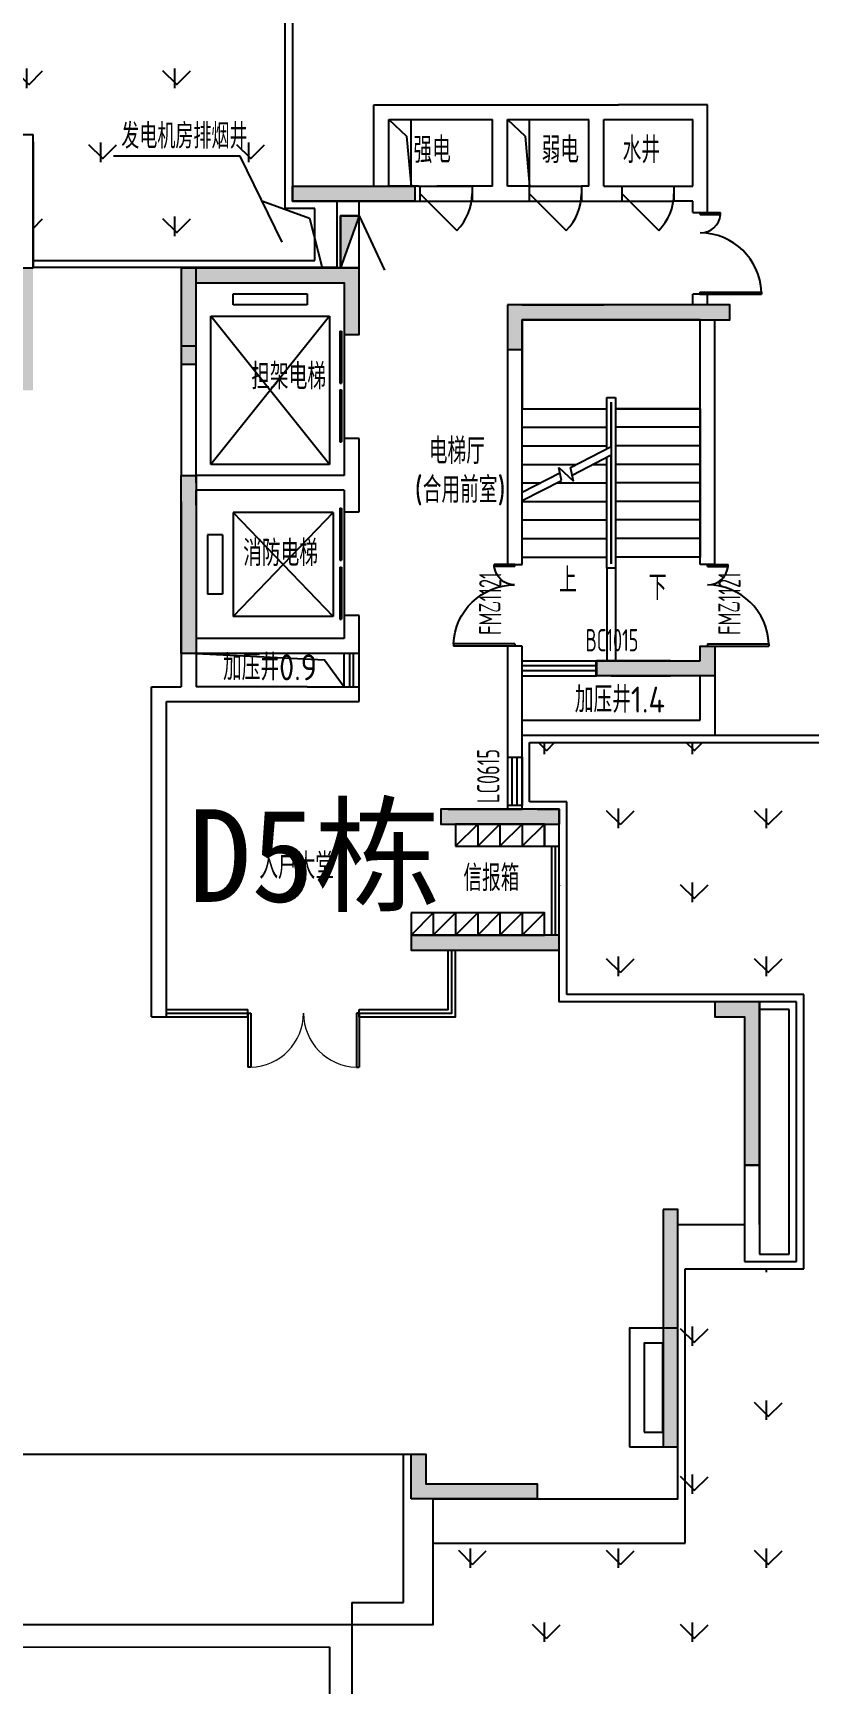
# Model space of a CAD drawing. Header units: millimetres. Extents: x 36720183 to 38160956, y 58934012 to 60388477.
# Drawn here: x 37540142 to 37550612, y 59352294 to 59374557 of the extents above; entities that cross this region are included whole.
import ezdxf

# ---------------------------------------------------------------- set-up
doc = ezdxf.new("R2010")
doc.units = ezdxf.units.MM
doc.header["$LTSCALE"] = 1000
doc.header["$MEASUREMENT"] = 0
doc.linetypes.add('DASH', pattern=[0.35, 0.25, -0.1])
for name, color, linetype in [('@ 绿化', 8, 'Continuous'), ('@YL', 2, 'Continuous'), ('C_Hatch', 41, 'Continuous'), ('C_Wall', 6, 'Continuous'), ('DIM_LEAD', 3, 'Continuous'), ('DIM_SYMB', 3, 'Continuous'), ('EVTR', 2, 'Continuous'), ('PUB_TEXT', 7, 'Continuous'), ('RMJM - P1 - P - 120-1$0$文字说明', 7, 'Continuous'), ('STAIR', 2, 'Continuous'), ('TEXT', 1, 'Continuous'), ('WALL', 4, 'Continuous'), ('WINDOW', 2, 'Continuous'), ('WINDOW_TEXT', 3, 'Continuous'), ('X-A4-4F-PLAN$0$水X-EQU', 1, 'Continuous'), ('X-A4-4F-PLAN$0$洞', 5, 'Continuous'), ('上空', 8, 'Continuous')]:
    doc.layers.add(name, color=color, linetype=linetype)
doc.layers.add('水管井及降板', color=3, linetype='Continuous', plot=False)
doc.styles.add('_TCH_DIM', font='SIMPLEX', dxfattribs={"bigfont": 'GBCBIG'})
doc.styles.add('RMJM - P1 - P - 120-1$0$RMJM_TEXT', font='ARIAL.TTF', dxfattribs={"height": 2.5})
doc.styles.get("Standard").update_dxf_attribs({"font": 'gbenor.shx', "bigfont": 'gbcbig.shx'})
pattern_1 = [(90, (0, 0), (-997.7954749999999, 997.7954750000001), [264.58066, -1731.01015]), (45, (0, 0), (-997.7961550815103, 997.7961550815104), [264.58066, -1146.51615]), (135, (0, 0), (-997.7961550815104, -997.7961550815103), [264.58066, -1146.51615])]

# ---------------------------------------------------------------- blocks, each defined once
blk = doc.blocks.new('X-A4-4F-PLAN$0$A$C331B4B6F')
at = {"layer": 'X-A4-4F-PLAN$0$水X-EQU'}
blk.add_hatch(color=256, dxfattribs=at).paths.add_polyline_path([(-208.3333333283663, -272.191322632134), (258.3333333358169, -438.8591750822961), (-208.3333333283663, -438.8591750822961)])
blk.add_line((-208.3333333283663, -272.1925084143877), (278.6815788820386, -45.37597052007914), dxfattribs=at)
blk.add_lwpolyline([(-208.3333333283663, -272.1925084143877), (-208.3333333283663, -438.8591750822961), (258.3333333358169, -438.8591750822961), (258.3333333358169, -272.1925084143877)], close=True, dxfattribs=at)
at = {"layer": 'X-A4-4F-PLAN$0$洞'}
blk.add_lwpolyline([(-208.3333333283663, -272.191322632134), (258.3333333358169, -438.8591750822961), (-208.3333333283663, -438.8591750822961)], close=True, dxfattribs=at)
blk.add_lwpolyline([(-208.3318923041224, -272.1918372884393), (258.3333333358169, -438.8591750822961)], dxfattribs=at)
blk = doc.blocks.new('$DorLib2D$00000114')
at = {"color": 0}
blk.add_line((0.4999999999999964, 3.552713678800501e-15), (-0.2071067811864751, 0.7071067811864857), dxfattribs=at)
blk.add_arc((0.5000000000013856, -1.154631945610163e-12), 1.000000000001696, 135, 180, dxfattribs=at)
blk = doc.blocks.new('$DorLib2D$00000002')
for p, q in [((-0.5, -5.684341886080802e-17), (-0.5000000000000007, 0.4875)), ((-0.4750000000000007, 0.4875), (-0.5000000000000007, 0.4875)), ((-0.475, -2.842170943040401e-17), (-0.4750000000000007, 0.4875)), ((0.475, -2.842170943040401e-17), (0.4750000000000007, 0.4875)), ((0.4750000000000007, 0.4875), (0.5000000000000007, 0.4875)), ((0.5, -5.684341886080802e-17), (0.5000000000000007, 0.4875)), ((-0.5, -5.684341886080802e-17), (-0.475, -2.842170943040401e-17)), ((0.5, -5.684341886080802e-17), (0.475, -2.842170943040401e-17))]:
    blk.add_line(p, q)
at = {"lineweight": 13}
for centre, start, end in [((-0.4875, -4.263256414560601e-17), 0, 88.53071641864632), ((0.4875, -4.263256414560601e-17), 91.4692835813537, 180)]:
    blk.add_arc(centre, 0.4875, start, end, dxfattribs=at)
blk = doc.blocks.new('$DorLib2D$00000225')
at = {"color": 0}
for p, q in [((0.4750000000000032, -0.001447885298549778), (0.4750000000000032, 0.7521225008925327)), ((0.4750000000000032, 0.7521225008925327), (0.5000000000000036, 0.7521225008925363)), ((0.5000000000000036, -0.001447885298549778), (0.5000000000000036, 0.7521225008925363)), ((-0.4999999999999982, -3.552713678800501e-15), (-0.5, 0.252035990386009)), ((-0.4750000000000014, 0.252035990386009), (-0.5, 0.252035990386009)), ((-0.4749999999999996, -3.552713678800501e-15), (-0.4750000000000014, 0.252035990386009)), ((-0.4749999999999996, -3.552713678800501e-15), (-0.4999999999999947, -3.552713678800501e-15)), ((0.4750000000000032, -0.001447885298549778), (0.4999999999999929, -0.001447885298549778))]:
    blk.add_line(p, q, dxfattribs=at)
for centre, radius, start, end in [((0.5046168020419071, -0.001920809357812914), 0.7546247204382253, 92.24926861260724, 179.7237749158362), ((-0.5007908120542499, 0.002572563917482285), 0.2507930763238999, 359.7898704778746, 84.09743784757413)]:
    blk.add_arc(centre, radius, start, end, dxfattribs=at)
blk = doc.blocks.new('2014-1-1-G-D7')
at = {"layer": 'C_Hatch'}
h = blk.add_hatch(color=256, dxfattribs=at)
h.paths.add_polyline_path([(4045726.775314674, -849236.5453957082), (4045726.775314674, -849036.5453957082), (4045926.775314674, -849036.5453957082), (4045926.775314674, -849436.5453957082), (4044326.775410041, -849436.5453957082), (4044326.775410041, -849236.5453957082)])
h.paths.add_polyline_path([(4040226.775314674, -842836.5453955802), (4041876.775314332, -842836.5453955802), (4041876.775314332, -843036.5453956181), (4040226.775314674, -843036.5453956181)])
h.paths.add_polyline_path([(4027226.775313929, -851436.5450143769), (4027226.775313929, -851236.5450143769), (4026826.775313929, -851236.5450143769), (4026826.775313929, -848336.6300821259), (4026626.775313929, -848336.6300821259), (4026626.775313929, -851436.5450143769)])
h.paths.add_polyline_path([(4038926.816513032, -845236.5454106549), (4038926.775314488, -844136.5453958466), (4040926.775314488, -844136.5453958466), (4040926.775314488, -844836.5452051117), (4041126.775314488, -844836.5452051117), (4041126.775314488, -844136.5453958466), (4041126.775314488, -843936.5453958466), (4040926.775314488, -843936.5453958466), (4038726.775314488, -843936.5453958466), (4038726.816513032, -845236.5454106549)])
h.paths.add_polyline_path([(4036726.692917027, -843936.5453956913), (4036126.692917027, -843936.5453956913), (4036126.692917027, -844136.5453956913), (4036526.692917027, -844136.5453956913), (4036526.692917027, -845586.4553689911), (4036726.692917027, -845586.4553689911)])
h.paths.add_polyline_path([(4041826.775314488, -860536.5453958466), (4041826.775314488, -859936.5446329071), (4042026.775314488, -859936.5446329071), (4042026.775314488, -860336.5453958466), (4043526.775325663, -860336.5453958473), (4043526.775325663, -860536.5453958473)])
h.paths.add_polyline_path([(4045926.775314488, -853836.5446329071), (4045926.775314488, -854036.5446329071), (4046326.775314488, -854036.5446329071), (4046326.775314488, -856036.545395892), (4046526.775314488, -856036.545395892), (4046526.775314488, -853836.5446329071)])
h.paths.add_polyline_path([(4038926.775314488, -846736.5452051117), (4038926.775314488, -849136.5451097443), (4038726.775314488, -849136.5451097443), (4038726.775314488, -846736.5452051117)])
h.paths.add_polyline_path([(4058026.775314488, -842836.5453958466), (4057426.775314488, -842836.5453958466), (4057426.775314488, -843036.5453958466), (4057826.775314488, -843036.5453958466), (4057826.775314488, -844486.5452051117), (4058026.775314488, -844486.5452051117)])
h.paths.add_polyline_path([(4051826.74135874, -834736.5453953313), (4051826.775314488, -837536.5453957535), (4052026.775314488, -837536.5453957535), (4052026.74135874, -834736.5453953313)])
h.paths.add_polyline_path([(4050826.775313876, -834036.5453960196), (4049126.77531449, -834036.5453957535), (4049126.77531449, -834236.5453957535), (4050826.775313876, -834236.5453960196)])
h.paths.add_polyline_path([(4053126.775314033, -840236.5453918054), (4052726.775314033, -840236.5453918054), (4052726.775314033, -840436.5453918054), (4053326.775314033, -840436.5453918054), (4053326.775298955, -837336.5453955666), (4053126.775298955, -837336.5453955666)])
h.paths.add_polyline_path([(4029126.692917027, -842386.6300821259), (4029126.775314533, -844136.5453956915), (4029326.775314533, -844136.5453956915), (4029326.692917027, -842386.6300821259)])
h.paths.add_polyline_path([(4025826.692917027, -842386.6300821259), (4025226.692917027, -842386.6300821259), (4025226.692917027, -844036.6300821259), (4025426.692917027, -844036.6300821259), (4025426.692917027, -842586.6300821259), (4025826.692917027, -842586.6300821259)])
h.paths.add_polyline_path([(4039826.775314488, -834736.545395566), (4039826.775314488, -837536.5453958466), (4040026.775314488, -837536.5453958466), (4040026.775314488, -834736.545395566)])
h.paths.add_polyline_path([(4038726.775314488, -837836.5453955667), (4038526.775314488, -837836.5453955667), (4038526.775314488, -840236.5453958466), (4039126.775314488, -840236.5453958466), (4039126.775314488, -840036.5453958466), (4038726.775314488, -840036.5453958466)])
h.paths.add_polyline_path([(4032226.775314115, -843936.5453956913), (4032226.775314115, -845586.4553689911), (4032426.775314115, -845586.4553689911), (4032426.775314115, -843936.5453956913)])
h.paths.add_polyline_path([(4025226.692917027, -846786.6301298096), (4025226.692917027, -848536.6300821259), (4025426.692917027, -848536.6300821259), (4025426.692917027, -846786.6301298096)])
h.paths.add_polyline_path([(4042926.775314485, -834036.5453958466), (4041226.775314301, -834036.5453958466), (4041226.775314301, -834236.5453958466), (4042926.775314485, -834236.5453958466)])
h.paths.add_polyline_path([(4043826.775314488, -851236.5450143769), (4042226.775314488, -851236.5450143769), (4042226.775314488, -851436.5450143769), (4043826.775314488, -851436.5450143769)])
h.paths.add_polyline_path([(4034626.778366245, -851236.5450143769), (4032126.778366245, -851236.5450143769), (4032126.778366245, -851436.5450143769), (4034626.778366245, -851436.5450143769)])
h.paths.add_polyline_path([(4043126.775314488, -844436.5452051117), (4043126.775314488, -845036.5452051117), (4043326.775314488, -845036.5452051117), (4043326.775314488, -844636.5452051117), (4046126.775314488, -844636.5452051117), (4046126.775314488, -844436.5452051117)])
h.paths.add_polyline_path([(4045926.775314488, -837536.5453916183), (4045926.775314488, -840436.5453916183), (4046126.775314488, -840436.5453916183), (4046126.775314488, -837536.5453916183)])
h.paths.add_polyline_path([(4031426.778366245, -856636.5446329071), (4031426.775406965, -859836.5453958473), (4031626.775406965, -859836.5453958473), (4031626.778366245, -856636.5446329071)])
h.paths.add_polyline_path([(4030526.778366245, -854036.5446329071), (4030926.77226273, -854036.5446329071), (4030926.77226273, -853836.5446329071), (4030326.778366245, -853836.5446329071), (4030326.778366245, -856036.545395892), (4030526.778366245, -856036.545395892)])
h.paths.add_polyline_path([(4035026.778366245, -852936.5450143769), (4033026.778366245, -852936.5450143769), (4033026.778366245, -853136.5450143769), (4035026.778366245, -853136.5450143769)])
h.paths.add_polyline_path([(4043826.775314488, -852936.5450143769), (4041826.775314488, -852936.5450143769), (4041826.775314488, -853136.5450143769), (4043826.775314488, -853136.5450143769)])
h.paths.add_polyline_path([(4045226.775314488, -856636.5446329071), (4045226.775314488, -859836.5453958473), (4045426.775314488, -859836.5453958473), (4045426.775314488, -856636.5446329071)])
h.paths.add_polyline_path([(4048126.775314488, -848686.5450143769), (4047926.775314488, -848686.5450143769), (4047926.775314488, -850336.5450143769), (4048526.775314488, -850336.5450143769), (4048526.775314488, -850136.5450143769), (4048126.775314488, -850136.5450143769)])
h.paths.add_polyline_path([(4055326.775314488, -850136.5450143769), (4055326.775314488, -851886.5450143769), (4055526.775314488, -851886.5450143769), (4055526.775314488, -850136.5450143769)])
h.paths.add_polyline_path([(4059426.775314488, -845736.5452051117), (4059426.775314488, -847486.5451037838), (4059626.775314488, -847486.5451037838), (4059626.775314488, -845736.5452051117)])
h.paths.add_polyline_path([(4059426.775314488, -851686.5450143769), (4059026.775314488, -851686.5450143769), (4059026.775314488, -851886.5450143769), (4059626.775314488, -851886.5450143769), (4059626.775314488, -850236.5450143769), (4059426.775314488, -850236.5450143769)])
h.paths.add_polyline_path([(4052226.647140659, -842836.5549325898), (4052226.647140659, -844436.5549325898), (4052426.647140659, -844436.5549325898), (4052426.647140659, -843036.5549325898), (4053076.775314115, -843036.5453930731), (4053076.775314115, -842836.5453930731)])
h.paths.add_polyline_path([(4035026.775314488, -860536.5453958466), (4033326.775326222, -860536.5453958473), (4033326.775326222, -860336.5453958473), (4034826.775314488, -860336.5453958466), (4034826.775314488, -859936.5446329071), (4035026.775314488, -859936.5446329071)])
at = {"layer": 'C_Wall'}
for points in [[(4040226.775314674, -842836.5453955802), (4041876.775314332, -842836.5453955802), (4041876.775314332, -843036.5453956181), (4040226.775314674, -843036.5453956181)], [(4043126.775314488, -844436.5452051117), (4043126.775314488, -845036.5452051117), (4043326.775314488, -845036.5452051117), (4043326.775314488, -844636.5452051117), (4046126.775314488, -844636.5452051117), (4046126.775314488, -844436.5452051117)], [(4045726.775314674, -849236.5453957082), (4045726.775314674, -849036.5453957082), (4045926.775314674, -849036.5453957082), (4045926.775314674, -849436.5453957082), (4044326.775410041, -849436.5453957082), (4044326.775410041, -849236.5453957082)], [(4043826.775314488, -851236.5450143769), (4042226.775314488, -851236.5450143769), (4042226.775314488, -851436.5450143769), (4043826.775314488, -851436.5450143769)], [(4043826.775314488, -852936.5450143769), (4041826.775314488, -852936.5450143769), (4041826.775314488, -853136.5450143769), (4043826.775314488, -853136.5450143769)], [(4045226.775314488, -856636.5446329071), (4045226.775314488, -859836.5453958473), (4045426.775314488, -859836.5453958473), (4045426.775314488, -856636.5446329071)]]:
    blk.add_lwpolyline(points, close=True, dxfattribs=at)
for points in [[(4038926.816513032, -845236.5454106549), (4038926.775314488, -844136.5453958466), (4040926.775314488, -844136.5453958466), (4040926.775314488, -844836.5452051117), (4041126.775314488, -844836.5452051117), (4041126.775314488, -844136.5453958466), (4041126.775314488, -843936.5453958466), (4040926.775314488, -843936.5453958466), (4040926.775314488, -843936.5453958466), (4038726.775314488, -843936.5453958466), (4038726.816513032, -845236.5454106549), (4038926.816513032, -845236.5454106549)], [(4038926.775314488, -846736.5452051117), (4038926.775314488, -849136.5451097443), (4038726.775314488, -849136.5451097443), (4038726.775314488, -846736.5452051117), (4038926.775314488, -846736.5452051117)], [(4045926.775314488, -853836.5446329071), (4045926.775314488, -854036.5446329071), (4046326.775314488, -854036.5446329071), (4046326.775314488, -856036.545395892), (4046526.775314488, -856036.545395892), (4046526.775314488, -853836.5446329071), (4045926.775314488, -853836.5446329071)], [(4041826.775314488, -860536.5453958466), (4041826.775314488, -859936.5446329071), (4042026.775314488, -859936.5446329071), (4042026.775314488, -860336.5453958466), (4043526.775325663, -860336.5453958473), (4043526.775325663, -860536.5453958473), (4041826.775314488, -860536.5453958466)]]:
    blk.add_lwpolyline(points, dxfattribs=at)
blk = doc.blocks.new('$TCHSYS$WIN2D')
for p, q in [((-0.5, 0.5), (0.5, 0.5)), ((0.5, 0.1666666666666666), (-0.5, 0.1666666666666666)), ((0.5, -0.1666666666666667), (-0.5, -0.1666666666666667)), ((-0.4999999999999999, -0.5), (0.5, -0.5))]:
    blk.add_line(p, q)
blk = doc.blocks.new('$DORLIB2D$00000127')
at = {"color": 0, "linetype": 'Continuous'}
for p, q in [((-0.03333333333284827, 0.79489831543669), (-0.5333333333328483, 0.79489831543669)), ((-0.5333333333328483, 0.79489831543669), (-0.5333333333328483, 0.6904056441872441)), ((-0.03333333333284827, 0.6904056441872441), (-0.5333333333328483, 0.6904056441872441)), ((-0.03333333333284827, 0.79489831543669), (-0.03333333333284827, 0.6904056441872441)), ((0.03333333333284827, 0.79489831543669), (0.03333333333284827, 0.6904056441872441)), ((0.5333333333328483, 0.79489831543669), (0.03333333333284827, 0.79489831543669)), ((0.5333333333328483, 0.6904056441872441), (0.03333333333284827, 0.6904056441872441)), ((0.5333333333328483, 0.79489831543669), (0.5333333333328483, 0.6904056441872441)), ((0.5, 0.4999999999999787), (-0.5, 0.4999999999999787))]:
    blk.add_line(p, q, dxfattribs=at)
blk = doc.blocks.new('D5D6scpm')
at = {"color": 6}
for p, q in [((316651.0641247258, -185211.1589919776), (316351.0641250387, -185511.1589919776)), ((316351.0641250387, -185211.1589919776), (316351.0641250387, -185511.1589919776)), ((316951.0641250685, -185211.1589919776), (316651.0641250387, -185511.1589919776)), ((316651.0641247258, -185211.1589919776), (316651.0641250387, -185511.1589919776)), ((317251.0641250685, -185211.1589919776), (316951.0641250685, -185511.1589919776)), ((316951.0641250685, -185211.1589919776), (316951.0641250685, -185511.1589919776)), ((317551.0641243979, -185211.1589919776), (317251.0641250685, -185511.1589919776)), ((317251.0641250685, -185211.1589919776), (317251.0641250685, -185511.1589919776)), ((316051.0641253665, -186411.1586099342), (315751.0641256794, -186711.1586099342)), ((315751.0641256794, -186411.1586099342), (315751.0641256794, -186711.1586099342)), ((316351.0641250387, -186411.1586099342), (316051.0641253665, -186711.1586099342)), ((316051.0641253665, -186411.1586099342), (316051.0641253665, -186711.1586099342)), ((316651.0641247258, -186411.1586099342), (316351.0641250387, -186711.1586099342)), ((316351.0641250387, -186411.1586099342), (316351.0641250387, -186711.1586099342)), ((316951.0641250685, -186411.1586099342), (316651.0641250387, -186711.1586099342)), ((316651.0641247258, -186411.1586099342), (316651.0641250387, -186711.1586099342)), ((317251.0641250685, -186411.1586099342), (316951.0641250685, -186711.1586099342)), ((316951.0641250685, -186411.1586099342), (316951.0641250685, -186711.1586099342)), ((317551.0641243979, -186411.1586099342), (317251.0641250685, -186711.1586099342)), ((317251.0641250685, -186411.1586099342), (317251.0641250685, -186711.1586099342))]:
    blk.add_line(p, q, dxfattribs=at)
for points in [[(312450.9817273393, -174008.1776532605), (314150.9817275181, -174008.1776532605), (314150.9817275181, -176811.1589912251), (314751.0641240478, -176811.1589912176), (314751.0641240552, -177708.1776532605), (310650.9817273393, -177708.1776532605)], [(320451.0641244128, -187611.1582287028), (320451.0641244128, -190611.158991456), (320451.0641244128, -187611.1582287028), (317751.064124234, -187611.1582287028), (317751.0641246065, -185011.1586101726), (317251.064124234, -185011.1589913145), (317251.0641244277, -184011.1589915082), (318251.0641244277, -184011.1589915082), (318251.0641244277, -184011.1589915082), (318451.0642197505, -184011.1589915007), (318451.0642197505, -184011.1589915007), (321851.0641240552, -184011.1589915007), (321851.0641240403, -186011.1589887589), (326351.0641246065, -186011.1589887589), (326351.0641246065, -184614.1403271258)], [(317551.0641250834, -185511.1589919776), (317551.0641243979, -185211.1589919776), (316351.0641250387, -185211.1589919776)], [(316351.0641250387, -185511.1589919776), (317551.0641250834, -185511.1589919776)], [(317551.0641250834, -186711.1586099342), (317551.0641243979, -186411.1586099342), (315751.0641256794, -186411.1586099342)], [(315751.0641256794, -186711.1586099342), (317551.0641250834, -186711.1586099342)], [(307051.2289208397, -194311.1589915082), (308651.0828001723, -194311.1589916497), (308650.9779918864, -196008.1774625331), (316050.9779929519, -196008.1774625331), (316051.0415425822, -194311.1589898169), (319351.0641247854, -194311.1589913592), (319351.0641246065, -190611.158991456), (320250.9817271456, -190611.158991456)]]:
    blk.add_lwpolyline(points, dxfattribs=at)
at = {"layer": 'DIM_LEAD', "color": 6}
for p, q in [((313446.9955097213, -176207.3721101359), (311737.5342467427, -176207.3721101359)), ((314012.9914960489, -177363.0853705779), (313446.9955097213, -176207.3721101359))]:
    blk.add_line(p, q, dxfattribs=at)
at = {"layer": 'DIM_SYMB', "color": 6}
for points in [[(319051.064124234, -181736.158991456, 0, 0, 0), (319051.064124234, -179011.1589915901, 0, 0, 0), (317851.0641240552, -179011.1589915901, 0, 0, 0), (317851.0641240552, -180061.1589914039, 80.00000000000001, 0, 0), (317851.0641240552, -180361.158991456, 0, 0, 0)], [(317851.0641240552, -181736.158991456, 0, 0, 0), (317851.0641240552, -180911.1589915007, 80.00000000000001, 0, 0), (317851.0641240552, -180611.158991456, 0, 0, 0)]]:
    blk.add_lwpolyline(points, format="xyseb", dxfattribs=at)
at = {"layer": 'EVTR', "color": 6}
for p, q in [((313351.0641248003, -178211.158991456), (313351.0641248003, -178061.1589915454)), ((313351.0641248003, -178061.1589915454), (314351.0641248003, -178061.1589915454)), ((314351.0641248003, -178061.1589915454), (314351.0641248003, -178211.158991456)), ((314351.0641248003, -178211.158991456), (313351.0641248003, -178211.158991456)), ((313051.0641240552, -180361.1589913592), (313051.0641240552, -178361.1589913592)), ((313051.0641240552, -178361.1589913592), (314651.0641246065, -178361.1589913592)), ((314651.0641246065, -178361.1589913592), (313051.0641240552, -180361.1589913592)), ((314651.0641246065, -180361.1589913592), (313051.0641240552, -178361.1589913592)), ((314651.0641246065, -178361.1589913592), (314651.0641246065, -180361.1589913592)), ((314651.0641246065, -180361.1589913592), (313051.0641240552, -180361.1589913592)), ((313351.0636097714, -181011.1588767171, 9375.00000021349), (313351.0633806661, -182411.1588766202, 9375.00000021349)), ((314701.0636093989, -181011.1590969712, 9375.00000021349), (313351.0633806661, -182411.1588766202, 9375.00000021349)), ((313351.0636097714, -181011.1588767171, 9375.00000021349), (314701.0633812323, -182411.1590968817, 9375.00000021349)), ((314701.0636093989, -181011.1590969712, 9375.00000021349), (313351.0636097714, -181011.1588767171, 9375.00000021349)), ((314701.0635935739, -181011.1590969712, 9375.00000021349), (314701.0633644685, -182411.1590968817, 9375.00000021349)), ((313006.3406058624, -181311.1588204131, 9375.00000021349), (313006.3404754773, -182111.1588204652, 9375.00000021349)), ((313206.3406228051, -181311.1588530093, 9375.00000021349), (313006.3406226262, -181311.1588204131, 9375.00000021349)), ((313206.3406228051, -181311.1588530093, 9375.00000021349), (313206.3404924199, -182111.1588530615, 9375.00000021349)), ((313206.3404924199, -182111.1588530615, 9375.00000021349), (313006.3404922411, -182111.1588204652, 9375.00000021349)), ((314701.0633812323, -182411.1590968817, 9375.00000021349), (313351.0633806661, -182411.1588766202, 9375.00000021349))]:
    blk.add_line(p, q, dxfattribs=at)
at = {"layer": 'STAIR', "color": 6}
for p, q in [((319651.0641248003, -178411.1589915007), (317251.0641244277, -178411.1589915007)), ((317251.0641244277, -178411.1589915007), (317251.0641244277, -179611.158991456)), ((319651.0641248003, -179611.158991456), (319651.0641248003, -178411.1589915007)), ((319651.0641248003, -179611.158988893), (319651.0641248003, -178411.1589889377)), ((317251.0641244277, -180737.8791686967), (317251.0641244277, -179611.158991456)), ((317251.0641244277, -179611.158991456), (318391.064124085, -179611.158991456)), ((317251.0641244277, -179611.158991456), (318391.064124085, -179611.158991456)), ((318391.064124085, -180152.8308959529), (318391.064124085, -179461.1589915454)), ((318391.064124085, -179461.1589915454), (318511.0641242042, -179461.1589915454)), ((318451.0641246065, -180122.0388815179), (318451.0641246065, -179521.158991605)), ((318451.0641246065, -179521.158991605), (318451.0641246065, -179521.158991605)), ((318451.0641246065, -179521.158991605), (318451.0641246065, -180122.0388815179)), ((318451.0641246065, -180122.0388815179), (318451.0641246065, -179611.158991456)), ((318451.0641246065, -179611.158991456), (318451.0641246065, -181611.158991456)), ((318511.0641242042, -179461.1589915454), (318511.0641242042, -181761.1589913592)), ((319651.0641248003, -179611.158991456), (318511.0641242042, -179611.158991456)), ((318511.0641242042, -179611.158991456), (319651.0641248003, -179611.158991456)), ((319651.0641248003, -179611.158991456), (319651.0641248003, -181611.158991456)), ((319651.0641248003, -179611.158988893), (319651.0641248003, -181611.158988893)), ((317251.0641244277, -179861.158991456), (318391.064124085, -179861.158991456)), ((319651.0641248003, -179861.158991456), (318511.0641242042, -179861.158991456)), ((317251.0641244277, -180111.158991456), (318391.064124085, -180111.158991456)), ((319651.0641248003, -180111.158991456), (318511.0641242042, -180111.158991456)), ((317902.3262457028, -180403.65129219), (318451.0641246065, -180122.0388815179)), ((317924.1457468793, -180504.8534516096), (318451.0641246065, -180234.4388142079)), ((318391.064124085, -181761.1589913592), (318391.064124085, -180265.2308286503)), ((318451.0641246065, -181611.158991456), (318451.0641246065, -180234.4388142079)), ((318451.0641246065, -181701.158991538), (318451.0641246065, -180234.4388142079)), ((318451.0641246065, -180234.4388142079), (318451.0641246065, -181701.158991538)), ((317251.0641244277, -180361.158991456), (317985.1249222681, -180361.158991456)), ((317251.0641244277, -180737.8791686967), (317760.227755554, -180476.576271221)), ((317782.0472567305, -180577.7784306407), (317744.4410080984, -180403.3549390584)), ((317744.4410080984, -180403.3549390584), (317941.6886231825, -180586.2199740857)), ((317941.6886231825, -180586.2199740857), (317902.3262457028, -180403.65129219)), ((318204.142616041, -180361.158991456), (318391.064124085, -180361.158991456)), ((319651.0641248003, -180361.158991456), (318511.0641242042, -180361.158991456)), ((317251.0641244277, -180850.2791013941), (317782.0472567305, -180577.7784306407)), ((317251.0641244277, -180611.158991456), (317497.9856329933, -180611.158991456)), ((317717.0033267662, -180611.158991456), (318391.064124085, -180611.158991456)), ((319651.0641248003, -180611.158991456), (318511.0641242042, -180611.158991456)), ((317251.0641244277, -181611.158991456), (317251.0641244277, -180850.2791013941)), ((317251.0641244277, -180861.158991456), (318391.064124085, -180861.158991456)), ((319651.0641248003, -180861.158991456), (318511.0641242042, -180861.158991456)), ((317251.0641244277, -181111.158991456), (318391.064124085, -181111.158991456)), ((319651.0641248003, -181111.158991456), (318511.0641242042, -181111.158991456)), ((317251.0641244277, -181361.158991456), (318391.064124085, -181361.158991456)), ((319651.0641248003, -181361.158991456), (318511.0641242042, -181361.158991456)), ((317251.0641244277, -181611.158991456), (318391.064124085, -181611.158991456)), ((318451.0641246065, -181611.158991456), (318451.0641246065, -181611.158991456)), ((319651.0641248003, -181611.158991456), (318511.0641242042, -181611.158991456)), ((318511.0641242042, -181761.1589913592), (318391.064124085, -181761.1589913592)), ((318451.0641246065, -181701.158991538), (318451.0641246065, -181701.158991538)), ((309750.9817370102, -196008.1774625257), (314950.9894642606, -196008.0434796214))]:
    blk.add_line(p, q, dxfattribs=at)
at = {"layer": 'WALL', "color": 6}
for p, q in [((315251.064124234, -175511.1589913592), (317151.0641248003, -175511.1589913592)), ((315251.064124234, -176611.158991456), (315251.064124234, -175511.1589913592)), ((317151.0641248003, -175511.1589913592), (318551.064124234, -175511.1589913592)), ((319751.0641240552, -175511.1589913592), (318551.064124234, -175511.1589913592)), ((319751.0641240552, -176611.1589914039), (319751.0641240552, -175511.1589913592)), ((315451.064124234, -175711.1589915454), (316851.064124234, -175711.1589915454)), ((315451.064124234, -176611.158991456), (315451.064124234, -175711.1589915454)), ((315751.064124234, -176611.1589914039), (315751.064124234, -175711.1589915454)), ((316851.064124234, -176611.158991456), (316851.064124234, -175711.1589915454)), ((317051.0641244277, -176611.158991456), (317051.0641244277, -175711.1589915454)), ((317051.0641244277, -175711.1589915454), (318151.0641246065, -175711.1589915454)), ((317351.0641244277, -176611.1589914039), (317351.0641244277, -175711.1589915454)), ((318151.0641246065, -176611.158991456), (318151.0641246065, -175711.1589915454)), ((318351.0641248003, -175711.1589915454), (319551.0641240552, -175711.1589915454)), ((318351.0641248003, -176611.1589914039), (318351.0641248003, -175711.1589915454)), ((319551.0641240552, -176611.1589914039), (319551.0641240552, -175711.1589915454)), ((310451.0641145632, -175911.1590064913), (310651.0641145632, -175911.1590064913)), ((310651.0641145632, -177711.158991538), (310651.0641145632, -175911.1590064913)), ((315851.064124234, -176611.158991456), (315451.064124234, -176611.1589914411)), ((315851.064124234, -176611.158991456), (315874.8548156545, -176611.1589913815)), ((315874.8548147306, -176811.1589913815), (315874.8548147306, -176611.1589914337)), ((316851.064124234, -176611.1589914039), (316098.6455055848, -176611.158991456)), ((316574.8548149094, -176611.1589914337), (316574.8548149094, -176811.1589913815)), ((317351.0641244277, -176611.158991456), (317051.0641244277, -176611.158991456)), ((317351.0641244277, -176811.1589914039), (317351.0641244277, -176611.158991456)), ((318151.0641246065, -176611.158991456), (318051.0641236827, -176611.158991456)), ((318051.0641236827, -176611.158991456), (318051.0641236827, -176811.1589914039)), ((318351.0641248003, -176611.1589914039), (318598.6455055848, -176611.1589914039)), ((318598.6455055848, -176811.1589911282), (318598.6455055848, -176611.1589911729)), ((319298.6455057785, -176611.1589914039), (319551.0641240552, -176611.1589914039)), ((319298.6455057785, -176611.1589911729), (319298.6455057785, -176811.1589911282)), ((319751.0641238615, -176965.4777007997), (319751.0641238615, -176611.1589914039)), ((314751.0641240552, -176811.1589914784), (314751.0641240552, -177711.158991456)), ((314751.0641240552, -176811.1589914188), (315874.8548156545, -176811.1589913815)), ((316098.6455055848, -176811.1589914039), (316951.0641248003, -176811.1589913592)), ((316951.0641248003, -176811.1589913592), (317351.0641244277, -176811.1589914039)), ((318051.0641236827, -176811.1589914039), (318151.064124234, -176811.1589914039)), ((318151.064124234, -176811.1589914039), (318598.6455055848, -176811.1589914039)), ((319551.0641238615, -176811.1589914039), (319298.6455067024, -176811.1589914039)), ((319551.0641238615, -176965.4777007997), (319551.0641238615, -176811.1589914039)), ((319551.0641236827, -176965.4777007997), (319751.0641238615, -176965.4777007997)), ((310451.0641145632, -177711.158991538), (310651.0641145632, -177711.158991538)), ((312651.0641246065, -177711.158991456), (314851.0641248003, -177711.158991456)), ((312651.0641246065, -177711.158991687), (312651.0641246065, -180511.1588009521)), ((312851.064124234, -180611.1589913592), (312851.064124234, -177711.158991456)), ((315051.0641240552, -178611.1589913592), (315051.0641240552, -177811.1589915454)), ((312851.0641248003, -177911.1589914039), (314851.0641248003, -177911.1589914039)), ((312851.0641248003, -180511.1589915007), (312851.0641248003, -177911.1589914039)), ((314851.0641248003, -177911.1589914039), (314851.0641248003, -178611.1589913592)), ((319551.0643858984, -178211.1588009521), (319551.0641238615, -178065.4777006656)), ((319751.0641238615, -178065.4777006656), (319551.0641236827, -178065.4777006656)), ((319751.0643858984, -178211.1588009521), (319751.0641238615, -178065.4777006656)), ((317051.064124234, -178311.1589914039), (317051.064124234, -181711.1589914039)), ((317251.0641244277, -178211.1589915454), (318351.0641249791, -178211.1589915454)), ((317251.0641244277, -178411.1589915007), (319651.0641248003, -178411.1589915007)), ((317251.0641244277, -181711.1589914039), (317251.0641244277, -178411.1589915007)), ((319651.0641248003, -181711.158991456), (319651.0641248003, -178411.1589915007)), ((319651.0641248003, -181611.158988893), (319651.0641248003, -178411.1589889377)), ((319851.0641246065, -181711.158991456), (319851.0641240552, -178411.1589889377)), ((312651.0641246065, -178761.1589915007), (312851.0641238615, -178761.1589915007)), ((314851.0641248003, -178611.1589913592), (315051.0641240552, -178611.1589913592)), ((315051.0641240552, -180011.1589915007), (314851.0641248003, -180011.1589915007)), ((314851.0641248003, -180011.1589915007), (314851.0641248003, -180511.1589915007)), ((315051.0641240552, -180611.1589913592), (315051.0641240552, -180011.1589915007)), ((314851.0641248003, -180511.1589915007), (312851.0641248003, -180511.1589915007)), ((314851.0641248003, -180711.158991456), (312851.0641248003, -180711.158991456)), ((312851.0641248003, -180911.1589914039), (312851.0641248003, -180711.158991456)), ((314851.0641248003, -180711.158991456), (314851.0641248003, -181000.3765990362)), ((315051.0641240552, -181000.3765990362), (315051.0641240552, -180611.1589913592)), ((312651.0641246065, -180861.1589915901), (312651.0641246065, -183361.1589914486)), ((312851.0641248003, -180921.837176092), (312851.0641248003, -182711.158991456)), ((314851.0641248003, -181000.3765990362), (315051.0641240552, -181000.3765990362)), ((319651.0641248003, -181711.158991456), (319651.0641248003, -181611.158988893)), ((317051.064124234, -181711.1589914039), (317251.0641244277, -181711.1589914039)), ((318391.064124085, -181761.1589913592), (318391.0641238615, -183011.158991389)), ((318511.0641242042, -181761.1589913592), (318511.0641239658, -183011.1589914113)), ((319851.0641240552, -181711.158991456), (319651.0641248003, -181711.158991456)), ((315051.0641240552, -182400.3765991777), (314851.0641248003, -182400.3765991777)), ((314851.0641248003, -182400.3765991777), (314851.0641248003, -182711.158991456)), ((315051.0641240552, -182911.1589914039), (315051.0641240552, -182400.3765991777)), ((314451.0661761239, -182711.158991456), (312851.0641248003, -182711.158991456)), ((314851.0641248003, -182711.158991456), (314451.0661761239, -182711.158991456)), ((314351.0661764964, -182911.1589914039), (312851.0641248003, -182911.1589914039)), ((312851.0641248003, -182911.1589914039), (312851.0641248003, -183361.1589914486)), ((315051.0641240552, -182911.1589914039), (314351.0661764964, -182911.1589914039)), ((317251.0641244277, -182811.1589915007), (317051.064124234, -182811.1589915007)), ((317051.064124234, -182811.1589915007), (317051.064124234, -183211.1589915454)), ((317251.0641244277, -183011.1589913592), (317251.0641244277, -182811.1589915007)), ((319651.0641248003, -183011.1589913592), (319651.0641248003, -182861.1588959023)), ((317051.064124234, -183211.1589915454), (317051.064124234, -184311.1589914039)), ((317251.0641244277, -183211.1589915454), (317251.0641244277, -183011.1589913592)), ((317251.0641244277, -183011.1589913592), (317251.0641244277, -183011.1589913592)), ((317251.0641244277, -184311.1589914039), (317251.0641244277, -183211.1589915454)), ((317251.0641244277, -183211.1589915454), (317251.0641244277, -183211.1589915454)), ((319251.0641248003, -183011.1589915454), (318251.0641244277, -183011.1589913592)), ((318251.0641244277, -183011.1589913592), (318251.0641244277, -183211.1589915454)), ((318451.0642197654, -183211.1589915454), (319251.0641248003, -183211.1589915454)), ((319651.0642203167, -183811.1589915454), (319651.0642203167, -183211.1589915454)), ((319851.0642201379, -183211.1589915454), (319851.0642201379, -184011.1589915454)), ((312251.064124234, -187811.1589918733), (312251.064124234, -183361.1589914486)), ((312251.064124234, -183361.1589914486), (312651.0641246065, -183361.1589914486)), ((313051.0641248003, -183361.1589914486), (312851.0641248003, -183361.1589914486)), ((314351.0661764964, -183361.1589914486), (313051.0641248003, -183361.1589914486)), ((314351.0661764964, -183361.1589914486), (315051.0641240552, -183361.1589914486)), ((315051.0641240552, -183561.1589914039), (315051.0641240552, -183361.1589914486)), ((312451.064124234, -187811.1589918733), (312451.064124234, -183561.1589914039)), ((312451.064124234, -183561.1589914039), (315051.0641240552, -183561.1589914039)), ((317251.0642199442, -183811.1589915529), (319651.0642203167, -183811.1589915454)), ((317251.0642199442, -184011.1589915529), (319851.0642201379, -184011.1589915454)), ((317051.064124234, -184311.1589914039), (317251.0641244277, -184311.1589914039)), ((317051.064124234, -184961.1589915454), (317051.064124234, -185011.1589913592)), ((317251.0641244277, -184961.1589915454), (317051.064124234, -184961.1589915454)), ((317251.0641244277, -185011.1589913592), (317251.0641244277, -184961.1589915454)), ((316251.064124234, -185011.1589913592), (317251.064124234, -185011.1589913592)), ((316351.0641248003, -185211.1589915454), (317351.0641248003, -185211.1589915454)), ((317451.0641244277, -185011.1589913592), (317751.064124234, -185011.1589913592)), ((317551.0641243979, -185211.1589919776), (317551.0641246215, -185511.1589919776)), ((317751.064124234, -185011.1589913592), (317751.064124234, -185211.1589915454)), ((317751.0641248152, -185511.1589919776), (317751.0641245767, -185211.1589919776)), ((317551.0641246215, -185511.1589919776), (317751.0641248152, -185511.1589919776)), ((320951.0641244277, -187611.1582279205), (320451.0641244128, -187611.1582287028)), ((320451.0641244128, -187711.1582287028), (320451.0641244128, -187611.1582287028)), ((320951.0641244277, -191111.1589915454), (320951.0641244277, -187611.1582279205)), ((312251.064124234, -187811.1589918733), (312451.064124234, -187811.1589918733)), ((320851.0641244575, -187711.1582288966), (320451.0641244128, -187711.1582287028)), ((320851.0641244575, -191011.1589908227), (320851.0641244575, -187711.1582288966)), ((320250.9817271456, -189811.158991456), (320250.981726937, -191111.1589915454)), ((320450.9817271456, -189811.158991456), (320250.9817271456, -189811.158991456)), ((320450.9817271456, -189811.158991456), (320450.981727317, -191011.1589908227)), ((320450.981727317, -191011.1589908227), (320851.0641244575, -191011.1589908227)), ((320250.981726937, -191111.1589915454), (320951.0641244277, -191111.1589915454)), ((315651.0004022643, -193711.1721641719), (315751.0004013255, -193711.1584312767)), ((315651.0827997252, -194311.1727362797), (315651.0004022643, -193711.1721641719)), ((315751.082798779, -194311.1590033844), (315751.0004013255, -193711.1584312767)), ((315651.163439095, -195708.1774625778), (315651.0827987641, -194311.1647757143)), ((316051.082798101, -194311.1416864023), (315751.082798779, -194311.1590033844)), ((316051.1807565391, -196008.1774627343), (316051.082798101, -194311.1416864023)), ((314950.9817379415, -195708.1774625257), (315651.163439095, -195708.1774625778)), ((314950.9817379415, -195708.1774625257), (314950.9817379341, -196008.1774625257)), ((314950.9817379341, -196008.1774625257), (316051.1807565391, -196008.1774627343))]:
    blk.add_line(p, q, dxfattribs=at)
at = {"layer": 'WINDOW', "color": 6}
for p, q in [((315874.8548156545, -176611.1589913815), (316574.8548149094, -176611.1589914337)), ((317351.0641244277, -176611.1589914039), (318051.0641236827, -176611.158991456)), ((318598.6455065235, -176611.1589911282), (319298.6455057785, -176611.1589911729)), ((315051.0641246065, -177711.158991687), (315051.064124532, -176811.1589914337)), ((315874.8548156545, -176811.1589913815), (316574.8548149094, -176811.1589913815)), ((317351.0641244277, -176811.1589914039), (318051.0641236827, -176811.1589914039)), ((318598.6455065235, -176811.1589911282), (319298.6455057785, -176811.1589911282)), ((314851.0641248003, -183361.1589937806), (314851.0641248003, -182911.1589937359)), ((314926.0641248003, -183361.1589937806), (314926.0641248003, -182911.1589937359)), ((314976.0641240552, -183361.1589937806), (314976.0641240552, -182911.1589937359)), ((315051.0641240552, -183361.1589937806), (315051.0641240552, -182911.1589937359)), ((317251.0641244277, -183011.158991456), (318251.0641244277, -183011.1589913592)), ((318251.0641244277, -183077.8256580308), (317251.0641244277, -183077.8256581202)), ((318251.0641244277, -183144.492324695), (317251.0641244277, -183144.4923247918)), ((317251.0641244277, -183211.158991456), (318251.0641244277, -183211.1589913592)), ((313551.064124085, -187811.1589918733), (313551.064124085, -187711.1589918733)), ((315051.064124085, -187811.1589918733), (315051.064124085, -187711.1589918733))]:
    blk.add_line(p, q, dxfattribs=at)
at = {"layer": 'WINDOW', "color": 6, "ltscale": 1000}
blk.add_line((309051.0641339049, -193708.1906232163), (315651.0639954731, -193709.096859172), dxfattribs=at)
at = {"layer": 'WINDOW', "color": 6, "linetype": 'DASH', "ltscale": 1000}
for points in [[(310651.0641145632, -177611.158991538), (314451.0641147569, -177611.1589913145), (314451.064114742, -176911.1589913592), (314051.1494551376, -176911.1589913145), (314051.0670574829, -174111.158991538), (312351.0641145632, -174111.158991538), (311851.1465116516, -174111.158991538), (311851.1465116516, -173311.1589913517), (311851.1465116516, -170511.158991307), (313651.1465118453, -170511.158991307), (313651.1465118453, -167211.1589912549), (316551.1465116218, -167211.1589912549)], [(313051.1465118453, -174011.158991538), (314151.0641147569, -174011.158991538), (314151.0641147569, -176811.1589913294)], [(310650.9817273393, -176011.1590064913), (310651.0641145632, -176011.1590064913), (310651.0641145632, -177711.1589913815)], [(316051.1465118304, -194911.15899124), (319451.0618878379, -194911.15899124), (319451.1442849264, -191211.1589913592), (321051.1465118751, -191211.1589914486), (321051.1465118453, -187511.1582283601), (317851.0640379712, -187511.1582285911), (317851.0620560125, -184911.1585338414), (317351.0641141906, -184911.1589149833), (317351.0641141906, -184111.1589915007), (321851.0641140118, -184111.1589915007)]]:
    blk.add_lwpolyline(points, dxfattribs=at)
at = {"layer": 'WINDOW', "color": 6, "linetype": 'DASH'}
blk.add_lwpolyline([(319851.0641246065, -184011.1589915007), (321851.1465118453, -184011.1589915007)], dxfattribs=at)
at = {"layer": 'WINDOW', "color": 6}
for points in [[(317651.0641247258, -186711.1586101353), (317651.0641262159, -185511.1589921191)], [(317701.0641247258, -186711.1586101353), (317701.0641262159, -185511.1589921638)], [(317751.0641247258, -186711.1586101353), (317751.0641262159, -185511.158992216)], [(315051.064124085, -187811.1589918733), (316351.0641238615, -187811.1589918733), (316351.0641247407, -186911.1586099342)], [(315051.064124085, -187761.1589918733), (316301.0641239211, -187761.1589918733), (316301.0641247407, -186911.1586099342)], [(315051.064124085, -187711.1589918733), (316251.0641239658, -187711.1589918733), (316251.0641247407, -186911.1586099342)], [(312451.064124234, -187711.1589918733), (313551.064124085, -187711.1589918733)], [(312451.064124234, -187761.1589918733), (313551.064124085, -187761.1589918733)], [(312451.064124234, -187811.1589918733), (312451.064124234, -187811.1589918733), (313551.064124085, -187811.1589918733)]]:
    blk.add_lwpolyline(points, dxfattribs=at)
at = {"layer": '上空', "color": 6}
for p, q in [((313751.0641248301, -176811.1589914262), (314381.4696723297, -177042.7873123437)), ((314381.4696723297, -177042.7873123437), (314551.0641248301, -177711.1589916423))]:
    blk.add_line(p, q, dxfattribs=at)
for points in [[(315451.064124234, -175711.1589915454), (315688.7164443061, -175933.4535413235), (315751.064124234, -176611.158991456)], [(317051.0641244277, -175711.1589915454), (317288.7164444998, -175933.4535413235), (317351.0641244277, -176611.158991456)], [(312851.0641248003, -182911.1589937359), (314584.2656659856, -182996.4045722559), (314851.0643494204, -183361.1593751535)]]:
    blk.add_lwpolyline(points, dxfattribs=at)
at = {"layer": '水管井及降板', "color": 6, "ltscale": 0.5}
for points in [[(318698.7296550795, -193611.1588719338), (319348.7296550795, -193611.1589590088), (319348.7298694253, -192011.1589590088), (318698.7298694253, -192011.1588719338)], [(318896.3128413931, -193411.1588931158), (319146.3128413931, -193411.1589266136), (319146.3130021542, -192211.1589266136), (318896.3130021542, -192211.1588931233)]]:
    blk.add_lwpolyline(points, close=True, dxfattribs=at)
at = {"layer": 'C_Hatch', "color": 6}
blk.add_blockref('2014-1-1-G-D7', (-3726075.815049902, 666225.3862137496), dxfattribs=at)
at = {"layer": 'WINDOW', "color": 6}
for name, p, xscale, yscale, zscale, rotation in [('$DorLib2D$00000114', (316224.8548152819, -176711.1589915231), 700.0000000000001, 700.0000000000001, -700.0000000000001, 180), ('$DorLib2D$00000114', (317701.0641240552, -176711.1589915454), 700.0000000000001, 700.0000000000001, -700.0000000000001, 180), ('$DorLib2D$00000114', (318948.6455052122, -176711.1589915454), 700.0000000000001, 700.0000000000001, -700.0000000000001, 180), ('$DorLib2D$00000225', (319651.0641237721, -177515.4777007997), 1100, 1100, 1100, 270), ('$DORLIB2D$00000127', (314951.0641244277, -179311.1589915454), 1400, 200, 1400, 90), ('$DORLIB2D$00000127', (314951.0641244277, -181700.3765989915), 1400, 200, 1400, 90), ('$DorLib2D$00000225', (317151.0641248003, -182261.158991456), -1100, 1100, -1100, 90), ('$DorLib2D$00000225', (319751.064123489, -182261.158991456), 1100, 1100, -1100, 270), ('$TCHSYS$WIN2D', (317151.0641248003, -184636.1589913592), 650, 200, -650, 270), ('$DorLib2D$00000002', (314301.064124085, -187761.1589918733), 1500, 1500, -1500, 180)]:
    blk.add_blockref(name, p, dxfattribs=dict(at, xscale=xscale, yscale=yscale, zscale=zscale, rotation=rotation))
at = {"layer": 'X-A4-4F-PLAN$0$水X-EQU', "color": 6, "xscale": 1.5, "yscale": 1.5, "zscale": 1.5, "rotation": 270}
blk.add_blockref('X-A4-4F-PLAN$0$A$C331B4B6F', (315459.3528872356, -177323.6589916795), dxfattribs=at)
at = {"layer": 'PUB_TEXT', "color": 6, "style": '_TCH_DIM'}
for s, p in [('发电机房排烟井', (311842.5342467427, -176102.3721101359)), ('上', (317746.8088054135, -182091.1589915305)), ('下', (318956.1173160598, -182191.1589915305))]:
    blk.add_text(s, height=337.5886524822695, dxfattribs=at).set_placement(p)
at = {"layer": 'RMJM - P1 - P - 120-1$0$文字说明', "color": 6, "insert": (316150.9602645859, -185011.1588006243), "char_height": 1250, "width": 25500, "attachment_point": 3, "style": 'RMJM - P1 - P - 120-1$0$RMJM_TEXT'}
blk.add_mtext('{\\fSimSun|b0|i0|c134|p2;D5栋}', dxfattribs=at)
at = {"layer": 'TEXT', "color": 6}
for s, p in [('强电', (315784.6817870513, -176297.153316848)), ('弱电', (317512.9193967655, -176297.153316848)), ('水井', (318606.3208203837, -176297.153316848)), ('担架电梯', (313596.3417381123, -179350.9968450144, -9375.00000021349)), ('电梯厅', (315991.4966486618, -180356.6148739159)), ('(合用前室)', (315798.1686031893, -180880.1148738116)), ('消防电梯', (313487.4720278457, -181733.3589109406, -9375.00000021349)), ('加压井0.9', (313215.0567147806, -183273.377895385)), ('加压井1.4', (317961.172665067, -183709.0267773941)), ('入户大堂', (313704.3374610767, -185952.2634836212)), ('信报箱', (316457.6178850904, -186115.1814066619))]:
    blk.add_text(s, height=350, dxfattribs=at).set_placement(p)
at = {"layer": 'WINDOW_TEXT', "color": 6, "width": 0.7}
for s, p in [('FM乙1121', (316969.6405731514, -182662.4153694361)), ('FM乙1121', (320197.1935574934, -182662.4153694361)), ('LC0615', (316943.1073602214, -184928.8365133405))]:
    blk.add_text(s, height=300, rotation=90, dxfattribs=at).set_placement(p)
blk.add_text('BC1015', height=300, dxfattribs=at).set_placement((318105.7228049263, -182882.5026025623, -131249.8507732469))

msp = doc.modelspace()

# ---------------------------------------------------------------- hatches: boundary and pattern name
at = {"layer": '@ 绿化', "linetype": 'Continuous'}
h = msp.add_hatch(dxfattribs=at)
h.set_pattern_fill('GRASS', color=256, scale=500, style=0)
h.set_pattern_definition(pattern_1)
h.paths.add_polyline_path([(37531257.32544904, 59385323.75076044), (37531257.17285226, 59374323.63249505), (37531257.1517454, 59372940.43750881), (37535642.49079663, 59373190.52218033), (37540142.49079719, 59373190.52218033), (37540142.49079719, 59371390.52219577), (37543600.84215927, 59371390.52219506), (37543600.84215927, 59375090.52219509), (37541942.49079715, 59375090.52219561), (37541942.49079715, 59377990.52219538), (37543362.82077599, 59381290.52219509), (37546142.49079738, 59382690.52219528), (37547842.49260903, 59382690.52219528), (37547842.49260903, 59385323.75076044)])
h = msp.add_hatch(dxfattribs=at)
h.set_pattern_fill('GRASS', color=256, scale=500, style=0)
h.set_pattern_definition(pattern_1)
h.paths.add_polyline_path([(37546664.63493413, 59345768.9481059), (37542943.17148626, 59345768.9481059), (37542943.17148626, 59350190.41131618), (37545442.49080837, 59350190.41131618), (37545442.49080837, 59353190.52219528), (37545442.49080837, 59354790.52219538), (37548842.49079738, 59354790.52219538), (37548892.53087737, 59357890.51621947), (37550592.6132646, 59357890.51621947), (37550542.57318452, 59361490.52295856), (37547242.49079682, 59361490.52295803), (37547242.48881488, 59364090.52257656), (37546742.49079701, 59364115.52219504), (37546742.51199833, 59364990.51619522), (37551342.4907966, 59364990.51624352), (37551342.49081865, 59362990.52219789), (37555842.49081921, 59362990.52219789), (37555892.49078733, 59364390.51622213), (37558792.49078733, 59364390.51622213), (37558842.49079715, 59363440.52257708), (37574852.49077573, 59362990.35092418), (37574852.49079718, 59364990.35130285), (37579452.4084001, 59365090.35092153), (37579452.49079756, 59364090.35092143), (37578952.40840028, 59364090.35092143), (37578952.49079756, 59361490.35168432), (37576252.49079737, 59361490.35168432), (37576252.49079737, 59359990.35130295), (37575052.5742, 59359990.35130295), (37575052.5742, 59357317.4523924), (37576352.57430001, 59357317.4523924), (37577352.49079712, 59357317.4523924), (37577352.490797, 59354790.35092167), (37580752.49078601, 59354790.35092138), (37580752.72031743, 59350281.23952699), (37573156.73181465, 59350281.23952699), (37573156.50228322, 59350279.1419908), (37557056.41591966, 59350279.1419908), (37557056.41591966, 59348892.18367659), (37557056.41591966, 59336043.09298006), (37546664.63493413, 59336090.05659192)])

# ---------------------------------------------------------------- linework, layer by layer
at = {"layer": '@YL'}
msp.add_lwpolyline([(37535042.79503133, 59350090.5164104), (37535042.79503133, 59353090.5164104), (37536542.85700485, 59353090.5164104), (37536542.92475279, 59354190.51621959), (37538142.47241051, 59354190.41743113), (37538142.40466447, 59353093.49774849), (37544442.41613685, 59353090.5164104), (37544442.41613685, 59350090.5164104), (37535042.79503133, 59350090.5164104)], dxfattribs=at)
at = {"layer": '@YL', "color": 8}
msp.add_lwpolyline([(37535342.79503133, 59350390.5164104), (37535342.79503133, 59352790.5164104), (37536842.83852871, 59352790.5164104), (37536842.90627551, 59353890.49769209), (37537842.45388301, 59353890.43595978), (37537842.38614459, 59352793.63969189), (37544142.41613685, 59352790.65834503), (37544142.41613685, 59350390.5164104)], close=True, dxfattribs=at)

# ---------------------------------------------------------------- block references
msp.add_blockref('D5D6scpm', (37229491.42667259, 59549101.67521087))

doc.saveas('drawing.dxf')
